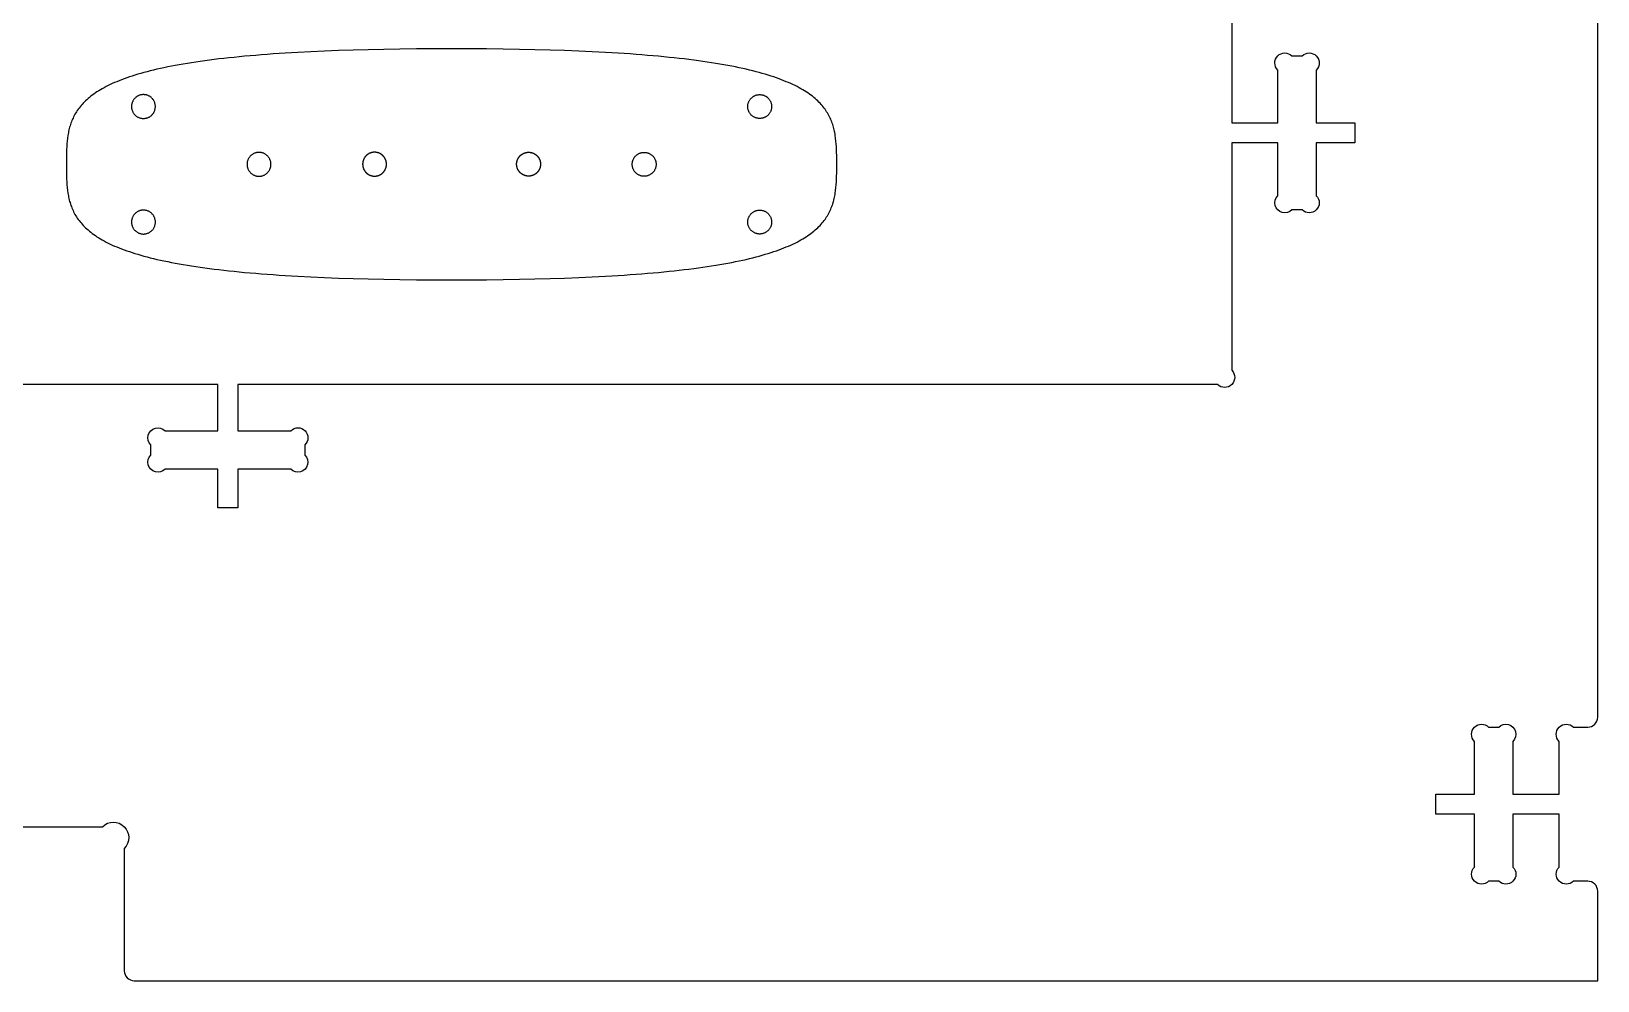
# Model space of a CAD drawing. Extents: x 1.2 to 94.8, y 1.3 to 46.7.
# Drawn here: x 74.45 to 94.78, y 1.32 to 13.65 of the extents above; entities that cross this region are included whole.
import ezdxf

# ---------------------------------------------------------------- set-up
doc = ezdxf.new("R2010")
doc.units = 0
doc.layers.add('THRUCUT_LARGE_PARTS', color=18, linetype='CONTINUOUS')
doc.layers.add('THRUCUT_SMALL_PARTS_WITH_S', color=30, linetype='CONTINUOUS')

msp = doc.modelspace()

# ---------------------------------------------------------------- linework, layer by layer
at = {"layer": 'THRUCUT_LARGE_PARTS'}
for points in [[(90.029, 22.863), (90.029, 12.457), (90.626, 12.457), (90.626, 13.143, -1), (90.809, 13.327), (90.942, 13.327, -1), (91.126, 13.143), (91.126, 12.457), (91.626, 12.457), (91.626, 12.197), (91.126, 12.197), (91.126, 11.511, -1), (90.942, 11.327), (90.809, 11.327, -1), (90.626, 11.511), (90.626, 12.197), (90.029, 12.197), (90.029, 9.244, -1), (89.845, 9.06), (77.128, 9.06), (77.128, 8.46), (77.815, 8.46, -1), (77.998, 8.276), (77.998, 8.144, -1), (77.815, 7.96), (77.128, 7.96), (77.128, 7.46), (76.868, 7.46), (76.868, 7.96), (76.182, 7.96, -1), (75.998, 8.144), (75.998, 8.276, -1), (76.182, 8.46), (76.868, 8.46), (76.869, 9.06), (73.399, 9.06, -1)], [(73.634, 3.318), (74.504, 3.318), (75.369, 3.318, -1), (75.652, 3.035), (75.652, 1.448, 0.41421), (75.782, 1.318), (94.779, 1.318), (94.779, 2.48, 0.414214), (94.649, 2.61), (94.463, 2.61, -1), (94.279, 2.794), (94.279, 3.48), (93.679, 3.48), (93.679, 2.794, -1), (93.495, 2.61), (93.363, 2.61, -1), (93.179, 2.794), (93.179, 3.48), (92.679, 3.48), (92.679, 3.74), (93.179, 3.74), (93.179, 4.426, -1), (93.363, 4.61), (93.495, 4.61, -1), (93.679, 4.426), (93.679, 3.74), (94.279, 3.74), (94.279, 4.426, -1), (94.463, 4.61), (94.649, 4.61, 0.414211), (94.779, 4.74), (94.779, 15.98, 0.414214)]]:
    msp.add_lwpolyline(points, format="xyb", dxfattribs=at)
at = {"layer": 'THRUCUT_SMALL_PARTS_WITH_S'}
for points in [[(79.901, 13.419), (79.67, 13.419), (79.447, 13.417), (79.23, 13.415), (79.021, 13.411), (78.818, 13.407), (78.623, 13.402), (78.433, 13.396), (78.251, 13.389), (78.075, 13.381), (77.905, 13.372), (77.822, 13.367), (77.741, 13.362), (77.661, 13.357), (77.583, 13.352), (77.506, 13.346), (77.431, 13.34), (77.358, 13.334), (77.285, 13.328), (77.215, 13.322), (77.145, 13.315), (77.077, 13.308), (77.011, 13.301), (76.945, 13.294), (76.881, 13.287), (76.819, 13.279), (76.758, 13.271), (76.698, 13.263), (76.639, 13.255), (76.582, 13.247), (76.526, 13.238), (76.471, 13.229), (76.418, 13.22), (76.365, 13.211), (76.314, 13.202), (76.264, 13.192), (76.216, 13.183), (76.168, 13.173), (76.122, 13.163), (76.077, 13.153), (76.033, 13.142), (75.99, 13.132), (75.948, 13.121), (75.907, 13.11), (75.867, 13.099), (75.829, 13.088), (75.791, 13.077), (75.755, 13.065), (75.719, 13.053), (75.684, 13.041), (75.651, 13.029), (75.618, 13.017), (75.587, 13.005), (75.556, 12.992), (75.526, 12.98), (75.497, 12.967), (75.469, 12.954), (75.442, 12.941), (75.416, 12.928), (75.391, 12.914), (75.366, 12.901), (75.343, 12.887), (75.32, 12.873), (75.298, 12.859), (75.277, 12.845), (75.256, 12.831), (75.236, 12.817), (75.217, 12.802), (75.199, 12.787), (75.182, 12.773), (75.165, 12.758), (75.149, 12.743), (75.133, 12.728), (75.118, 12.712), (75.104, 12.697), (75.091, 12.681), (75.078, 12.666), (75.065, 12.65), (75.054, 12.634), (75.043, 12.618), (75.032, 12.602), (75.022, 12.586), (75.012, 12.569), (75.003, 12.553), (74.995, 12.536), (74.987, 12.52), (74.979, 12.503), (74.972, 12.486), (74.966, 12.469), (74.959, 12.452), (74.953, 12.435), (74.948, 12.418), (74.943, 12.4), (74.938, 12.383), (74.934, 12.365), (74.93, 12.347), (74.927, 12.33), (74.923, 12.312), (74.92, 12.294), (74.915, 12.258), (74.911, 12.221), (74.908, 12.185), (74.905, 12.148), (74.904, 12.11), (74.902, 12.072), (74.902, 12.035), (74.901, 11.996), (74.901, 11.919), (74.901, 11.842), (74.902, 11.804), (74.902, 11.766), (74.904, 11.728), (74.905, 11.691), (74.908, 11.654), (74.911, 11.617), (74.915, 11.58), (74.92, 11.544), (74.923, 11.526), (74.927, 11.508), (74.93, 11.491), (74.934, 11.473), (74.938, 11.455), (74.943, 11.438), (74.948, 11.421), (74.953, 11.403), (74.959, 11.386), (74.966, 11.369), (74.972, 11.352), (74.979, 11.335), (74.987, 11.318), (74.995, 11.302), (75.003, 11.285), (75.012, 11.269), (75.022, 11.252), (75.032, 11.236), (75.043, 11.22), (75.054, 11.204), (75.065, 11.188), (75.078, 11.172), (75.091, 11.157), (75.104, 11.141), (75.118, 11.126), (75.133, 11.111), (75.149, 11.095), (75.165, 11.08), (75.182, 11.066), (75.199, 11.051), (75.217, 11.036), (75.236, 11.022), (75.256, 11.007), (75.277, 10.993), (75.298, 10.979), (75.32, 10.965), (75.343, 10.951), (75.366, 10.937), (75.391, 10.924), (75.416, 10.91), (75.442, 10.897), (75.469, 10.884), (75.497, 10.871), (75.526, 10.858), (75.556, 10.846), (75.587, 10.833), (75.618, 10.821), (75.651, 10.809), (75.684, 10.797), (75.719, 10.785), (75.755, 10.773), (75.791, 10.762), (75.829, 10.75), (75.867, 10.739), (75.907, 10.728), (75.948, 10.717), (75.99, 10.706), (76.033, 10.696), (76.077, 10.685), (76.122, 10.675), (76.168, 10.665), (76.216, 10.655), (76.264, 10.646), (76.314, 10.636), (76.365, 10.627), (76.418, 10.618), (76.471, 10.609), (76.526, 10.6), (76.582, 10.592), (76.639, 10.583), (76.698, 10.575), (76.758, 10.567), (76.819, 10.559), (76.881, 10.552), (76.945, 10.544), (77.011, 10.537), (77.077, 10.53), (77.145, 10.523), (77.215, 10.516), (77.285, 10.51), (77.358, 10.504), (77.431, 10.498), (77.506, 10.492), (77.583, 10.486), (77.661, 10.481), (77.741, 10.476), (77.822, 10.471), (77.905, 10.466), (78.075, 10.457), (78.251, 10.45), (78.433, 10.442), (78.623, 10.436), (78.818, 10.431), (79.021, 10.427), (79.23, 10.423), (79.447, 10.421), (79.67, 10.42), (79.901, 10.419), (80.132, 10.42), (80.355, 10.421), (80.572, 10.423), (80.781, 10.427), (80.984, 10.431), (81.18, 10.436), (81.369, 10.442), (81.552, 10.45), (81.728, 10.457), (81.898, 10.466), (81.98, 10.471), (82.062, 10.476), (82.141, 10.481), (82.219, 10.486), (82.296, 10.492), (82.371, 10.498), (82.445, 10.504), (82.517, 10.51), (82.588, 10.516), (82.657, 10.523), (82.725, 10.53), (82.792, 10.537), (82.857, 10.544), (82.921, 10.552), (82.983, 10.559), (83.045, 10.567), (83.105, 10.575), (83.163, 10.583), (83.22, 10.592), (83.276, 10.6), (83.331, 10.609), (83.385, 10.618), (83.437, 10.627), (83.488, 10.636), (83.538, 10.646), (83.587, 10.655), (83.634, 10.665), (83.68, 10.675), (83.726, 10.685), (83.77, 10.696), (83.813, 10.706), (83.855, 10.717), (83.895, 10.728), (83.935, 10.739), (83.974, 10.75), (84.011, 10.762), (84.048, 10.773), (84.083, 10.785), (84.118, 10.797), (84.152, 10.809), (84.184, 10.821), (84.216, 10.833), (84.246, 10.846), (84.276, 10.858), (84.305, 10.871), (84.333, 10.884), (84.36, 10.897), (84.386, 10.91), (84.412, 10.924), (84.436, 10.937), (84.46, 10.951), (84.482, 10.965), (84.504, 10.979), (84.526, 10.993), (84.546, 11.007), (84.566, 11.022), (84.585, 11.036), (84.603, 11.051), (84.621, 11.066), (84.637, 11.08), (84.654, 11.095), (84.669, 11.111), (84.684, 11.126), (84.698, 11.141), (84.712, 11.157), (84.725, 11.172), (84.737, 11.188), (84.749, 11.204), (84.76, 11.22), (84.77, 11.236), (84.78, 11.252), (84.79, 11.269), (84.799, 11.285), (84.807, 11.302), (84.815, 11.318), (84.823, 11.335), (84.83, 11.352), (84.837, 11.369), (84.843, 11.386), (84.849, 11.403), (84.854, 11.421), (84.859, 11.438), (84.864, 11.455), (84.868, 11.473), (84.872, 11.491), (84.876, 11.508), (84.879, 11.526), (84.882, 11.544), (84.887, 11.58), (84.891, 11.617), (84.895, 11.654), (84.897, 11.691), (84.899, 11.728), (84.9, 11.766), (84.901, 11.804), (84.901, 11.842), (84.901, 11.919), (84.901, 11.996), (84.901, 12.035), (84.9, 12.072), (84.899, 12.11), (84.897, 12.148), (84.895, 12.185), (84.891, 12.221), (84.887, 12.258), (84.882, 12.294), (84.879, 12.312), (84.876, 12.33), (84.872, 12.347), (84.868, 12.365), (84.864, 12.383), (84.859, 12.4), (84.854, 12.418), (84.849, 12.435), (84.843, 12.452), (84.837, 12.469), (84.83, 12.486), (84.823, 12.503), (84.815, 12.52), (84.807, 12.536), (84.799, 12.553), (84.79, 12.569), (84.78, 12.586), (84.77, 12.602), (84.76, 12.618), (84.749, 12.634), (84.737, 12.65), (84.725, 12.666), (84.712, 12.681), (84.698, 12.697), (84.684, 12.712), (84.669, 12.728), (84.654, 12.743), (84.637, 12.758), (84.621, 12.773), (84.603, 12.787), (84.585, 12.802), (84.566, 12.817), (84.546, 12.831), (84.526, 12.845), (84.504, 12.859), (84.482, 12.873), (84.46, 12.887), (84.436, 12.901), (84.412, 12.914), (84.386, 12.928), (84.36, 12.941), (84.333, 12.954), (84.305, 12.967), (84.276, 12.98), (84.246, 12.992), (84.216, 13.005), (84.184, 13.017), (84.152, 13.029), (84.118, 13.041), (84.083, 13.053), (84.048, 13.065), (84.011, 13.077), (83.974, 13.088), (83.935, 13.099), (83.895, 13.11), (83.855, 13.121), (83.813, 13.132), (83.77, 13.142), (83.726, 13.153), (83.68, 13.163), (83.634, 13.173), (83.587, 13.183), (83.538, 13.192), (83.488, 13.202), (83.437, 13.211), (83.385, 13.22), (83.331, 13.229), (83.276, 13.238), (83.22, 13.247), (83.163, 13.255), (83.105, 13.263), (83.045, 13.271), (82.983, 13.279), (82.921, 13.287), (82.857, 13.294), (82.792, 13.301), (82.725, 13.308), (82.657, 13.315), (82.588, 13.322), (82.517, 13.328), (82.445, 13.334), (82.371, 13.34), (82.296, 13.346), (82.219, 13.352), (82.141, 13.357), (82.062, 13.362), (81.98, 13.367), (81.898, 13.372), (81.728, 13.381), (81.552, 13.389), (81.369, 13.396), (81.18, 13.402), (80.984, 13.407), (80.781, 13.411), (80.572, 13.415), (80.355, 13.417), (80.132, 13.419)], [(75.901, 12.514), (75.909, 12.514), (75.917, 12.515), (75.925, 12.516), (75.932, 12.517), (75.94, 12.519), (75.947, 12.521), (75.955, 12.523), (75.962, 12.526), (75.968, 12.529), (75.975, 12.533), (75.982, 12.536), (75.988, 12.541), (75.994, 12.545), (76, 12.549), (76.005, 12.554), (76.011, 12.559), (76.016, 12.565), (76.021, 12.57), (76.025, 12.576), (76.03, 12.582), (76.034, 12.589), (76.038, 12.595), (76.041, 12.602), (76.044, 12.609), (76.047, 12.616), (76.049, 12.623), (76.051, 12.63), (76.053, 12.638), (76.054, 12.645), (76.055, 12.653), (76.056, 12.661), (76.056, 12.669), (76.056, 12.677), (76.055, 12.685), (76.054, 12.693), (76.053, 12.7), (76.051, 12.708), (76.049, 12.715), (76.047, 12.722), (76.044, 12.729), (76.041, 12.736), (76.038, 12.743), (76.034, 12.749), (76.03, 12.756), (76.025, 12.762), (76.021, 12.768), (76.016, 12.773), (76.011, 12.779), (76.005, 12.784), (76, 12.789), (75.994, 12.793), (75.988, 12.798), (75.982, 12.802), (75.975, 12.805), (75.968, 12.809), (75.962, 12.812), (75.955, 12.815), (75.947, 12.817), (75.94, 12.819), (75.932, 12.821), (75.925, 12.822), (75.917, 12.823), (75.909, 12.824), (75.901, 12.824), (75.893, 12.824), (75.885, 12.823), (75.878, 12.822), (75.87, 12.821), (75.862, 12.819), (75.855, 12.817), (75.848, 12.815), (75.841, 12.812), (75.834, 12.809), (75.827, 12.805), (75.821, 12.802), (75.815, 12.798), (75.808, 12.793), (75.803, 12.789), (75.797, 12.784), (75.792, 12.779), (75.786, 12.773), (75.782, 12.768), (75.777, 12.762), (75.773, 12.756), (75.769, 12.749), (75.765, 12.743), (75.762, 12.736), (75.758, 12.729), (75.756, 12.722), (75.753, 12.715), (75.751, 12.708), (75.749, 12.7), (75.748, 12.693), (75.747, 12.685), (75.746, 12.677), (75.746, 12.669), (75.746, 12.661), (75.747, 12.653), (75.748, 12.645), (75.749, 12.638), (75.751, 12.63), (75.753, 12.623), (75.756, 12.616), (75.758, 12.609), (75.762, 12.602), (75.765, 12.595), (75.769, 12.589), (75.773, 12.582), (75.777, 12.576), (75.782, 12.57), (75.786, 12.565), (75.792, 12.559), (75.797, 12.554), (75.803, 12.549), (75.808, 12.545), (75.815, 12.541), (75.821, 12.536), (75.827, 12.533), (75.834, 12.529), (75.841, 12.526), (75.848, 12.523), (75.855, 12.521), (75.862, 12.519), (75.87, 12.517), (75.878, 12.516), (75.885, 12.515), (75.893, 12.514)], [(83.901, 12.514), (83.893, 12.514), (83.885, 12.515), (83.877, 12.516), (83.87, 12.517), (83.862, 12.519), (83.855, 12.521), (83.848, 12.523), (83.841, 12.526), (83.834, 12.529), (83.827, 12.533), (83.821, 12.536), (83.814, 12.541), (83.808, 12.545), (83.802, 12.549), (83.797, 12.554), (83.791, 12.559), (83.786, 12.565), (83.781, 12.57), (83.777, 12.576), (83.772, 12.582), (83.768, 12.589), (83.765, 12.595), (83.761, 12.602), (83.758, 12.609), (83.755, 12.616), (83.753, 12.623), (83.751, 12.63), (83.749, 12.638), (83.748, 12.645), (83.747, 12.653), (83.746, 12.661), (83.746, 12.669), (83.746, 12.677), (83.747, 12.685), (83.748, 12.693), (83.749, 12.7), (83.751, 12.708), (83.753, 12.715), (83.755, 12.722), (83.758, 12.729), (83.761, 12.736), (83.765, 12.743), (83.768, 12.749), (83.772, 12.756), (83.777, 12.762), (83.781, 12.768), (83.786, 12.773), (83.791, 12.779), (83.797, 12.784), (83.802, 12.789), (83.808, 12.793), (83.814, 12.798), (83.821, 12.802), (83.827, 12.805), (83.834, 12.809), (83.841, 12.812), (83.848, 12.815), (83.855, 12.817), (83.862, 12.819), (83.87, 12.821), (83.877, 12.822), (83.885, 12.823), (83.893, 12.824), (83.901, 12.824), (83.909, 12.824), (83.917, 12.823), (83.925, 12.822), (83.932, 12.821), (83.94, 12.819), (83.947, 12.817), (83.954, 12.815), (83.961, 12.812), (83.968, 12.809), (83.975, 12.805), (83.981, 12.802), (83.988, 12.798), (83.994, 12.793), (84, 12.789), (84.005, 12.784), (84.011, 12.779), (84.016, 12.773), (84.021, 12.768), (84.025, 12.762), (84.03, 12.756), (84.034, 12.749), (84.037, 12.743), (84.041, 12.736), (84.044, 12.729), (84.047, 12.722), (84.049, 12.715), (84.051, 12.708), (84.053, 12.7), (84.054, 12.693), (84.055, 12.685), (84.056, 12.677), (84.056, 12.669), (84.056, 12.661), (84.055, 12.653), (84.054, 12.645), (84.053, 12.638), (84.051, 12.63), (84.049, 12.623), (84.047, 12.616), (84.044, 12.609), (84.041, 12.602), (84.037, 12.595), (84.034, 12.589), (84.03, 12.582), (84.025, 12.576), (84.021, 12.57), (84.016, 12.565), (84.011, 12.559), (84.005, 12.554), (84, 12.549), (83.994, 12.545), (83.988, 12.541), (83.981, 12.536), (83.975, 12.533), (83.968, 12.529), (83.961, 12.526), (83.954, 12.523), (83.947, 12.521), (83.94, 12.519), (83.932, 12.517), (83.925, 12.516), (83.917, 12.515), (83.909, 12.514)], [(77.401, 11.764), (77.409, 11.764), (77.417, 11.765), (77.425, 11.766), (77.433, 11.767), (77.44, 11.769), (77.447, 11.771), (77.455, 11.773), (77.462, 11.776), (77.468, 11.779), (77.475, 11.783), (77.482, 11.786), (77.488, 11.79), (77.494, 11.795), (77.5, 11.799), (77.505, 11.804), (77.511, 11.809), (77.516, 11.815), (77.521, 11.82), (77.525, 11.826), (77.53, 11.832), (77.534, 11.839), (77.538, 11.845), (77.541, 11.852), (77.544, 11.859), (77.547, 11.866), (77.549, 11.873), (77.551, 11.88), (77.553, 11.888), (77.554, 11.895), (77.555, 11.903), (77.556, 11.911), (77.556, 11.919), (77.556, 11.927), (77.555, 11.935), (77.554, 11.943), (77.553, 11.95), (77.551, 11.958), (77.549, 11.965), (77.547, 11.972), (77.544, 11.979), (77.541, 11.986), (77.538, 11.993), (77.534, 11.999), (77.53, 12.006), (77.525, 12.012), (77.521, 12.018), (77.516, 12.023), (77.511, 12.029), (77.505, 12.034), (77.5, 12.039), (77.494, 12.043), (77.488, 12.048), (77.482, 12.052), (77.475, 12.055), (77.468, 12.059), (77.462, 12.062), (77.455, 12.065), (77.447, 12.067), (77.44, 12.069), (77.433, 12.071), (77.425, 12.072), (77.417, 12.073), (77.409, 12.074), (77.401, 12.074), (77.393, 12.074), (77.385, 12.073), (77.378, 12.072), (77.37, 12.071), (77.363, 12.069), (77.355, 12.067), (77.348, 12.065), (77.341, 12.062), (77.334, 12.059), (77.327, 12.055), (77.321, 12.052), (77.315, 12.048), (77.309, 12.043), (77.303, 12.039), (77.297, 12.034), (77.292, 12.029), (77.287, 12.023), (77.282, 12.018), (77.277, 12.012), (77.273, 12.006), (77.269, 11.999), (77.265, 11.993), (77.262, 11.986), (77.258, 11.979), (77.256, 11.972), (77.253, 11.965), (77.251, 11.958), (77.249, 11.95), (77.248, 11.943), (77.247, 11.935), (77.246, 11.927), (77.246, 11.919), (77.246, 11.911), (77.247, 11.903), (77.248, 11.895), (77.249, 11.888), (77.251, 11.88), (77.253, 11.873), (77.256, 11.866), (77.258, 11.859), (77.262, 11.852), (77.265, 11.845), (77.269, 11.839), (77.273, 11.832), (77.277, 11.826), (77.282, 11.82), (77.287, 11.815), (77.292, 11.809), (77.297, 11.804), (77.303, 11.799), (77.309, 11.795), (77.315, 11.79), (77.321, 11.786), (77.327, 11.783), (77.334, 11.779), (77.341, 11.776), (77.348, 11.773), (77.355, 11.771), (77.363, 11.769), (77.37, 11.767), (77.378, 11.766), (77.385, 11.765), (77.393, 11.764)], [(79.056, 11.921), (79.056, 11.922), (79.056, 11.924), (79.056, 11.926), (79.056, 11.928), (79.056, 11.929), (79.056, 11.931), (79.056, 11.933), (79.056, 11.935), (79.055, 11.936), (79.055, 11.938), (79.055, 11.94), (79.055, 11.942), (79.055, 11.943), (79.054, 11.945), (79.054, 11.947), (79.054, 11.949), (79.053, 11.951), (79.053, 11.952), (79.053, 11.954), (79.052, 11.956), (79.052, 11.958), (79.051, 11.96), (79.051, 11.961), (79.05, 11.963), (79.05, 11.965), (79.049, 11.967), (79.049, 11.969), (79.048, 11.971), (79.047, 11.972), (79.047, 11.974), (79.046, 11.976), (79.045, 11.978), (79.045, 11.979), (79.044, 11.981), (79.043, 11.983), (79.042, 11.985), (79.042, 11.987), (79.041, 11.987), (79.041, 11.988), (79.04, 11.989), (79.04, 11.99), (79.039, 11.991), (79.039, 11.992), (79.038, 11.993), (79.038, 11.994), (79.038, 11.994), (79.037, 11.995), (79.037, 11.996), (79.036, 11.997), (79.036, 11.998), (79.035, 11.999), (79.035, 12), (79.034, 12), (79.034, 12.001), (79.033, 12.002), (79.033, 12.003), (79.032, 12.004), (79.032, 12.005), (79.031, 12.005), (79.03, 12.006), (79.03, 12.007), (79.029, 12.008), (79.029, 12.009), (79.028, 12.01), (79.028, 12.01), (79.027, 12.011), (79.026, 12.012), (79.026, 12.013), (79.025, 12.014), (79.025, 12.014), (79.024, 12.015), (79.023, 12.016), (79.023, 12.017), (79.022, 12.018), (79.022, 12.018), (79.021, 12.019), (79.02, 12.02), (79.02, 12.021), (79.019, 12.021), (79.018, 12.022), (79.018, 12.023), (79.017, 12.024), (79.016, 12.024), (79.016, 12.025), (79.015, 12.026), (79.014, 12.027), (79.014, 12.027), (79.013, 12.028), (79.012, 12.029), (79.012, 12.03), (79.011, 12.03), (79.01, 12.031), (79.009, 12.032), (79.009, 12.032), (79.008, 12.033), (79.007, 12.034), (79.007, 12.034), (79.006, 12.035), (79.005, 12.036), (79.004, 12.036), (79.004, 12.037), (79.003, 12.038), (79.002, 12.038), (79.001, 12.039), (79, 12.04), (79, 12.04), (78.999, 12.041), (78.998, 12.042), (78.997, 12.042), (78.997, 12.043), (78.996, 12.043), (78.995, 12.044), (78.994, 12.045), (78.993, 12.045), (78.993, 12.046), (78.992, 12.046), (78.991, 12.047), (78.99, 12.048), (78.989, 12.048), (78.989, 12.049), (78.988, 12.049), (78.987, 12.05), (78.986, 12.05), (78.985, 12.051), (78.984, 12.051), (78.984, 12.052), (78.983, 12.052), (78.982, 12.053), (78.981, 12.054), (78.98, 12.054), (78.979, 12.055), (78.978, 12.055), (78.978, 12.056), (78.977, 12.056), (78.976, 12.056), (78.975, 12.057), (78.974, 12.057), (78.973, 12.058), (78.972, 12.058), (78.972, 12.059), (78.971, 12.059), (78.97, 12.06), (78.969, 12.06), (78.968, 12.06), (78.967, 12.061), (78.965, 12.062), (78.964, 12.063), (78.962, 12.063), (78.96, 12.064), (78.958, 12.065), (78.957, 12.065), (78.955, 12.066), (78.953, 12.067), (78.951, 12.067), (78.949, 12.068), (78.948, 12.069), (78.946, 12.069), (78.944, 12.07), (78.942, 12.07), (78.94, 12.071), (78.938, 12.071), (78.937, 12.072), (78.935, 12.072), (78.933, 12.072), (78.931, 12.073), (78.929, 12.073), (78.928, 12.073), (78.926, 12.074), (78.924, 12.074), (78.922, 12.074), (78.92, 12.074), (78.919, 12.075), (78.917, 12.075), (78.915, 12.075), (78.913, 12.075), (78.912, 12.075), (78.91, 12.075), (78.908, 12.075), (78.906, 12.076), (78.905, 12.076), (78.903, 12.076), (78.901, 12.076), (78.9, 12.076), (78.898, 12.076), (78.896, 12.076), (78.894, 12.075), (78.893, 12.075), (78.891, 12.075), (78.889, 12.075), (78.887, 12.075), (78.886, 12.075), (78.884, 12.075), (78.882, 12.074), (78.88, 12.074), (78.878, 12.074), (78.877, 12.074), (78.875, 12.073), (78.873, 12.073), (78.871, 12.073), (78.869, 12.072), (78.868, 12.072), (78.866, 12.072), (78.864, 12.071), (78.862, 12.071), (78.86, 12.07), (78.859, 12.07), (78.857, 12.069), (78.855, 12.069), (78.853, 12.068), (78.851, 12.067), (78.85, 12.067), (78.848, 12.066), (78.846, 12.065), (78.844, 12.065), (78.842, 12.064), (78.841, 12.063), (78.839, 12.063), (78.837, 12.062), (78.835, 12.061), (78.834, 12.06), (78.834, 12.06), (78.833, 12.06), (78.832, 12.059), (78.831, 12.059), (78.83, 12.058), (78.829, 12.058), (78.828, 12.057), (78.827, 12.057), (78.827, 12.056), (78.826, 12.056), (78.825, 12.056), (78.824, 12.055), (78.823, 12.055), (78.822, 12.054), (78.821, 12.054), (78.821, 12.053), (78.82, 12.052), (78.819, 12.052), (78.818, 12.051), (78.817, 12.051), (78.816, 12.05), (78.816, 12.05), (78.815, 12.049), (78.814, 12.049), (78.813, 12.048), (78.812, 12.048), (78.812, 12.047), (78.811, 12.046), (78.81, 12.046), (78.809, 12.045), (78.808, 12.045), (78.807, 12.044), (78.807, 12.043), (78.806, 12.043), (78.805, 12.042), (78.804, 12.042), (78.804, 12.041), (78.803, 12.04), (78.802, 12.04), (78.801, 12.039), (78.8, 12.038), (78.8, 12.038), (78.799, 12.037), (78.798, 12.036), (78.797, 12.036), (78.797, 12.035), (78.796, 12.034), (78.795, 12.034), (78.795, 12.033), (78.794, 12.032), (78.793, 12.032), (78.792, 12.031), (78.792, 12.03), (78.791, 12.03), (78.79, 12.029), (78.79, 12.028), (78.789, 12.027), (78.788, 12.027), (78.787, 12.026), (78.787, 12.025), (78.786, 12.024), (78.785, 12.024), (78.785, 12.023), (78.784, 12.022), (78.783, 12.021), (78.783, 12.021), (78.782, 12.02), (78.782, 12.019), (78.781, 12.018), (78.78, 12.018), (78.78, 12.017), (78.779, 12.016), (78.778, 12.015), (78.778, 12.014), (78.777, 12.014), (78.777, 12.013), (78.776, 12.012), (78.775, 12.011), (78.775, 12.01), (78.774, 12.01), (78.774, 12.009), (78.773, 12.008), (78.773, 12.007), (78.772, 12.006), (78.772, 12.005), (78.771, 12.005), (78.77, 12.004), (78.77, 12.003), (78.769, 12.002), (78.769, 12.001), (78.768, 12), (78.768, 12), (78.767, 11.999), (78.767, 11.998), (78.766, 11.997), (78.766, 11.996), (78.765, 11.995), (78.765, 11.994), (78.764, 11.994), (78.764, 11.993), (78.764, 11.992), (78.763, 11.991), (78.763, 11.99), (78.762, 11.989), (78.762, 11.988), (78.761, 11.987), (78.761, 11.987), (78.76, 11.985), (78.759, 11.983), (78.759, 11.981), (78.758, 11.979), (78.757, 11.978), (78.756, 11.976), (78.756, 11.974), (78.755, 11.972), (78.754, 11.971), (78.754, 11.969), (78.753, 11.967), (78.753, 11.965), (78.752, 11.963), (78.752, 11.961), (78.751, 11.96), (78.751, 11.958), (78.75, 11.956), (78.75, 11.954), (78.75, 11.952), (78.749, 11.951), (78.749, 11.949), (78.749, 11.947), (78.748, 11.945), (78.748, 11.943), (78.748, 11.942), (78.747, 11.94), (78.747, 11.938), (78.747, 11.936), (78.747, 11.935), (78.747, 11.933), (78.747, 11.931), (78.746, 11.929), (78.746, 11.928), (78.746, 11.926), (78.746, 11.924), (78.746, 11.922), (78.746, 11.921), (78.746, 11.919), (78.746, 11.917), (78.746, 11.915), (78.746, 11.914), (78.746, 11.912), (78.747, 11.91), (78.747, 11.908), (78.747, 11.907), (78.747, 11.905), (78.747, 11.903), (78.747, 11.901), (78.748, 11.9), (78.748, 11.898), (78.748, 11.896), (78.749, 11.894), (78.749, 11.892), (78.749, 11.891), (78.75, 11.889), (78.75, 11.887), (78.75, 11.885), (78.751, 11.883), (78.751, 11.882), (78.752, 11.88), (78.752, 11.878), (78.753, 11.876), (78.753, 11.874), (78.754, 11.873), (78.754, 11.871), (78.755, 11.869), (78.756, 11.867), (78.756, 11.865), (78.757, 11.864), (78.758, 11.862), (78.759, 11.86), (78.759, 11.858), (78.76, 11.856), (78.761, 11.855), (78.761, 11.854), (78.762, 11.853), (78.762, 11.852), (78.763, 11.851), (78.763, 11.85), (78.764, 11.849), (78.764, 11.849), (78.764, 11.848), (78.765, 11.847), (78.765, 11.846), (78.766, 11.845), (78.766, 11.844), (78.767, 11.843), (78.767, 11.843), (78.768, 11.842), (78.768, 11.841), (78.769, 11.84), (78.769, 11.839), (78.77, 11.838), (78.77, 11.837), (78.771, 11.837), (78.772, 11.836), (78.772, 11.835), (78.773, 11.834), (78.773, 11.833), (78.774, 11.833), (78.774, 11.832), (78.775, 11.831), (78.775, 11.83), (78.776, 11.829), (78.777, 11.828), (78.777, 11.828), (78.778, 11.827), (78.778, 11.826), (78.779, 11.825), (78.78, 11.824), (78.78, 11.824), (78.781, 11.823), (78.782, 11.822), (78.782, 11.821), (78.783, 11.821), (78.783, 11.82), (78.784, 11.819), (78.785, 11.818), (78.785, 11.818), (78.786, 11.817), (78.787, 11.816), (78.787, 11.815), (78.788, 11.815), (78.789, 11.814), (78.79, 11.813), (78.79, 11.812), (78.791, 11.812), (78.792, 11.811), (78.792, 11.81), (78.793, 11.81), (78.794, 11.809), (78.795, 11.808), (78.795, 11.808), (78.796, 11.807), (78.797, 11.806), (78.797, 11.806), (78.798, 11.805), (78.799, 11.804), (78.8, 11.804), (78.8, 11.803), (78.801, 11.802), (78.802, 11.802), (78.803, 11.801), (78.804, 11.8), (78.804, 11.8), (78.805, 11.799), (78.806, 11.798), (78.807, 11.798), (78.807, 11.797), (78.808, 11.797), (78.809, 11.796), (78.81, 11.795), (78.811, 11.795), (78.812, 11.794), (78.812, 11.794), (78.813, 11.793), (78.814, 11.793), (78.815, 11.792), (78.816, 11.791), (78.816, 11.791), (78.817, 11.79), (78.818, 11.79), (78.819, 11.789), (78.82, 11.789), (78.821, 11.788), (78.821, 11.788), (78.822, 11.787), (78.823, 11.787), (78.824, 11.786), (78.825, 11.786), (78.826, 11.785), (78.827, 11.785), (78.827, 11.784), (78.828, 11.784), (78.829, 11.783), (78.83, 11.783), (78.831, 11.783), (78.832, 11.782), (78.833, 11.782), (78.834, 11.781), (78.834, 11.781), (78.835, 11.78), (78.837, 11.78), (78.839, 11.779), (78.841, 11.778), (78.842, 11.777), (78.844, 11.777), (78.846, 11.776), (78.848, 11.775), (78.85, 11.774), (78.851, 11.774), (78.853, 11.773), (78.855, 11.773), (78.857, 11.772), (78.859, 11.772), (78.86, 11.771), (78.862, 11.771), (78.864, 11.77), (78.866, 11.77), (78.868, 11.769), (78.869, 11.769), (78.871, 11.769), (78.873, 11.768), (78.875, 11.768), (78.877, 11.768), (78.878, 11.767), (78.88, 11.767), (78.882, 11.767), (78.884, 11.767), (78.886, 11.766), (78.887, 11.766), (78.889, 11.766), (78.891, 11.766), (78.893, 11.766), (78.894, 11.766), (78.896, 11.766), (78.898, 11.766), (78.9, 11.766), (78.901, 11.766), (78.903, 11.766), (78.905, 11.766), (78.906, 11.766), (78.908, 11.766), (78.91, 11.766), (78.912, 11.766), (78.913, 11.766), (78.915, 11.766), (78.917, 11.766), (78.919, 11.767), (78.92, 11.767), (78.922, 11.767), (78.924, 11.767), (78.926, 11.768), (78.928, 11.768), (78.929, 11.768), (78.931, 11.769), (78.933, 11.769), (78.935, 11.769), (78.937, 11.77), (78.938, 11.77), (78.94, 11.771), (78.942, 11.771), (78.944, 11.772), (78.946, 11.772), (78.948, 11.773), (78.949, 11.773), (78.951, 11.774), (78.953, 11.774), (78.955, 11.775), (78.957, 11.776), (78.958, 11.777), (78.96, 11.777), (78.962, 11.778), (78.964, 11.779), (78.965, 11.78), (78.967, 11.78), (78.968, 11.781), (78.969, 11.781), (78.97, 11.782), (78.971, 11.782), (78.972, 11.783), (78.972, 11.783), (78.973, 11.783), (78.974, 11.784), (78.975, 11.784), (78.976, 11.785), (78.977, 11.785), (78.978, 11.786), (78.978, 11.786), (78.979, 11.787), (78.98, 11.787), (78.981, 11.788), (78.982, 11.788), (78.983, 11.789), (78.984, 11.789), (78.984, 11.79), (78.985, 11.79), (78.986, 11.791), (78.987, 11.791), (78.988, 11.792), (78.989, 11.793), (78.989, 11.793), (78.99, 11.794), (78.991, 11.794), (78.992, 11.795), (78.993, 11.795), (78.993, 11.796), (78.994, 11.797), (78.995, 11.797), (78.996, 11.798), (78.997, 11.798), (78.997, 11.799), (78.998, 11.8), (78.999, 11.8), (79, 11.801), (79, 11.802), (79.001, 11.802), (79.002, 11.803), (79.003, 11.804), (79.004, 11.804), (79.004, 11.805), (79.005, 11.806), (79.006, 11.806), (79.007, 11.807), (79.007, 11.808), (79.008, 11.808), (79.009, 11.809), (79.009, 11.81), (79.01, 11.81), (79.011, 11.811), (79.012, 11.812), (79.012, 11.812), (79.013, 11.813), (79.014, 11.814), (79.014, 11.815), (79.015, 11.815), (79.016, 11.816), (79.016, 11.817), (79.017, 11.818), (79.018, 11.818), (79.018, 11.819), (79.019, 11.82), (79.02, 11.821), (79.02, 11.821), (79.021, 11.822), (79.022, 11.823), (79.022, 11.824), (79.023, 11.824), (79.023, 11.825), (79.024, 11.826), (79.025, 11.827), (79.025, 11.828), (79.026, 11.828), (79.026, 11.829), (79.027, 11.83), (79.028, 11.831), (79.028, 11.832), (79.029, 11.833), (79.029, 11.833), (79.03, 11.834), (79.03, 11.835), (79.031, 11.836), (79.032, 11.837), (79.032, 11.837), (79.033, 11.838), (79.033, 11.839), (79.034, 11.84), (79.034, 11.841), (79.035, 11.842), (79.035, 11.843), (79.036, 11.843), (79.036, 11.844), (79.037, 11.845), (79.037, 11.846), (79.038, 11.847), (79.038, 11.848), (79.038, 11.849), (79.039, 11.849), (79.039, 11.85), (79.04, 11.851), (79.04, 11.852), (79.041, 11.853), (79.041, 11.854), (79.042, 11.855), (79.042, 11.856), (79.043, 11.858), (79.044, 11.86), (79.045, 11.862), (79.045, 11.864), (79.046, 11.865), (79.047, 11.867), (79.047, 11.869), (79.048, 11.871), (79.049, 11.873), (79.049, 11.874), (79.05, 11.876), (79.05, 11.878), (79.051, 11.88), (79.051, 11.882), (79.052, 11.883), (79.052, 11.885), (79.053, 11.887), (79.053, 11.889), (79.053, 11.891), (79.054, 11.892), (79.054, 11.894), (79.054, 11.896), (79.055, 11.898), (79.055, 11.9), (79.055, 11.901), (79.055, 11.903), (79.055, 11.905), (79.056, 11.907), (79.056, 11.908), (79.056, 11.91), (79.056, 11.912), (79.056, 11.914), (79.056, 11.915), (79.056, 11.917), (79.056, 11.919)], [(80.746, 11.921), (80.746, 11.922), (80.746, 11.924), (80.746, 11.926), (80.746, 11.928), (80.746, 11.929), (80.746, 11.931), (80.746, 11.933), (80.747, 11.935), (80.747, 11.936), (80.747, 11.938), (80.747, 11.94), (80.747, 11.942), (80.748, 11.943), (80.748, 11.945), (80.748, 11.947), (80.749, 11.949), (80.749, 11.951), (80.749, 11.952), (80.75, 11.954), (80.75, 11.956), (80.751, 11.958), (80.751, 11.96), (80.751, 11.961), (80.752, 11.963), (80.753, 11.965), (80.753, 11.967), (80.754, 11.969), (80.754, 11.971), (80.755, 11.972), (80.756, 11.974), (80.756, 11.976), (80.757, 11.978), (80.758, 11.979), (80.758, 11.981), (80.759, 11.983), (80.76, 11.985), (80.761, 11.987), (80.761, 11.987), (80.762, 11.988), (80.762, 11.989), (80.762, 11.99), (80.763, 11.991), (80.763, 11.992), (80.764, 11.993), (80.764, 11.994), (80.765, 11.994), (80.765, 11.995), (80.766, 11.996), (80.766, 11.997), (80.767, 11.998), (80.767, 11.999), (80.768, 12), (80.768, 12), (80.769, 12.001), (80.769, 12.002), (80.77, 12.003), (80.77, 12.004), (80.771, 12.005), (80.771, 12.005), (80.772, 12.006), (80.772, 12.007), (80.773, 12.008), (80.773, 12.009), (80.774, 12.01), (80.775, 12.01), (80.775, 12.011), (80.776, 12.012), (80.776, 12.013), (80.777, 12.014), (80.778, 12.014), (80.778, 12.015), (80.779, 12.016), (80.779, 12.017), (80.78, 12.018), (80.781, 12.018), (80.781, 12.019), (80.782, 12.02), (80.783, 12.021), (80.783, 12.021), (80.784, 12.022), (80.785, 12.023), (80.785, 12.024), (80.786, 12.024), (80.787, 12.025), (80.787, 12.026), (80.788, 12.027), (80.789, 12.027), (80.789, 12.028), (80.79, 12.029), (80.791, 12.03), (80.791, 12.03), (80.792, 12.031), (80.793, 12.032), (80.794, 12.032), (80.794, 12.033), (80.795, 12.034), (80.796, 12.034), (80.796, 12.035), (80.797, 12.036), (80.798, 12.036), (80.799, 12.037), (80.799, 12.038), (80.8, 12.038), (80.801, 12.039), (80.802, 12.04), (80.803, 12.04), (80.803, 12.041), (80.804, 12.042), (80.805, 12.042), (80.806, 12.043), (80.806, 12.043), (80.807, 12.044), (80.808, 12.045), (80.809, 12.045), (80.81, 12.046), (80.81, 12.046), (80.811, 12.047), (80.812, 12.048), (80.813, 12.048), (80.814, 12.049), (80.815, 12.049), (80.815, 12.05), (80.816, 12.05), (80.817, 12.051), (80.818, 12.051), (80.819, 12.052), (80.82, 12.052), (80.82, 12.053), (80.821, 12.054), (80.822, 12.054), (80.823, 12.055), (80.824, 12.055), (80.825, 12.056), (80.825, 12.056), (80.826, 12.056), (80.827, 12.057), (80.828, 12.057), (80.829, 12.058), (80.83, 12.058), (80.831, 12.059), (80.832, 12.059), (80.832, 12.06), (80.833, 12.06), (80.834, 12.06), (80.835, 12.061), (80.837, 12.062), (80.839, 12.063), (80.84, 12.063), (80.842, 12.064), (80.844, 12.065), (80.846, 12.065), (80.848, 12.066), (80.849, 12.067), (80.851, 12.067), (80.853, 12.068), (80.855, 12.069), (80.857, 12.069), (80.858, 12.07), (80.86, 12.07), (80.862, 12.071), (80.864, 12.071), (80.866, 12.072), (80.867, 12.072), (80.869, 12.072), (80.871, 12.073), (80.873, 12.073), (80.875, 12.073), (80.876, 12.074), (80.878, 12.074), (80.88, 12.074), (80.882, 12.074), (80.884, 12.075), (80.885, 12.075), (80.887, 12.075), (80.889, 12.075), (80.891, 12.075), (80.892, 12.075), (80.894, 12.075), (80.896, 12.076), (80.898, 12.076), (80.899, 12.076), (80.901, 12.076), (80.903, 12.076), (80.904, 12.076), (80.906, 12.076), (80.908, 12.075), (80.91, 12.075), (80.911, 12.075), (80.913, 12.075), (80.915, 12.075), (80.917, 12.075), (80.918, 12.075), (80.92, 12.074), (80.922, 12.074), (80.924, 12.074), (80.926, 12.074), (80.927, 12.073), (80.929, 12.073), (80.931, 12.073), (80.933, 12.072), (80.935, 12.072), (80.936, 12.072), (80.938, 12.071), (80.94, 12.071), (80.942, 12.07), (80.944, 12.07), (80.945, 12.069), (80.947, 12.069), (80.949, 12.068), (80.951, 12.067), (80.953, 12.067), (80.954, 12.066), (80.956, 12.065), (80.958, 12.065), (80.96, 12.064), (80.962, 12.063), (80.963, 12.063), (80.965, 12.062), (80.967, 12.061), (80.968, 12.06), (80.969, 12.06), (80.97, 12.06), (80.97, 12.059), (80.971, 12.059), (80.972, 12.058), (80.973, 12.058), (80.974, 12.057), (80.975, 12.057), (80.976, 12.056), (80.977, 12.056), (80.977, 12.056), (80.978, 12.055), (80.979, 12.055), (80.98, 12.054), (80.981, 12.054), (80.982, 12.053), (80.982, 12.052), (80.983, 12.052), (80.984, 12.051), (80.985, 12.051), (80.986, 12.05), (80.987, 12.05), (80.987, 12.049), (80.988, 12.049), (80.989, 12.048), (80.99, 12.048), (80.991, 12.047), (80.992, 12.046), (80.992, 12.046), (80.993, 12.045), (80.994, 12.045), (80.995, 12.044), (80.996, 12.043), (80.996, 12.043), (80.997, 12.042), (80.998, 12.042), (80.999, 12.041), (80.999, 12.04), (81, 12.04), (81.001, 12.039), (81.002, 12.038), (81.003, 12.038), (81.003, 12.037), (81.004, 12.036), (81.005, 12.036), (81.006, 12.035), (81.006, 12.034), (81.007, 12.034), (81.008, 12.033), (81.008, 12.032), (81.009, 12.032), (81.01, 12.031), (81.011, 12.03), (81.011, 12.03), (81.012, 12.029), (81.013, 12.028), (81.013, 12.027), (81.014, 12.027), (81.015, 12.026), (81.015, 12.025), (81.016, 12.024), (81.017, 12.024), (81.017, 12.023), (81.018, 12.022), (81.019, 12.021), (81.019, 12.021), (81.02, 12.02), (81.021, 12.019), (81.021, 12.018), (81.022, 12.018), (81.023, 12.017), (81.023, 12.016), (81.024, 12.015), (81.024, 12.014), (81.025, 12.014), (81.026, 12.013), (81.026, 12.012), (81.027, 12.011), (81.027, 12.01), (81.028, 12.01), (81.029, 12.009), (81.029, 12.008), (81.03, 12.007), (81.03, 12.006), (81.031, 12.005), (81.031, 12.005), (81.032, 12.004), (81.032, 12.003), (81.033, 12.002), (81.033, 12.001), (81.034, 12), (81.034, 12), (81.035, 11.999), (81.035, 11.998), (81.036, 11.997), (81.036, 11.996), (81.037, 11.995), (81.037, 11.994), (81.038, 11.994), (81.038, 11.993), (81.039, 11.992), (81.039, 11.991), (81.04, 11.99), (81.04, 11.989), (81.04, 11.988), (81.041, 11.987), (81.041, 11.987), (81.042, 11.985), (81.043, 11.983), (81.044, 11.981), (81.044, 11.979), (81.045, 11.978), (81.046, 11.976), (81.046, 11.974), (81.047, 11.972), (81.048, 11.971), (81.048, 11.969), (81.049, 11.967), (81.049, 11.965), (81.05, 11.963), (81.051, 11.961), (81.051, 11.96), (81.051, 11.958), (81.052, 11.956), (81.052, 11.954), (81.053, 11.952), (81.053, 11.951), (81.053, 11.949), (81.054, 11.947), (81.054, 11.945), (81.054, 11.943), (81.055, 11.942), (81.055, 11.94), (81.055, 11.938), (81.055, 11.936), (81.055, 11.935), (81.056, 11.933), (81.056, 11.931), (81.056, 11.929), (81.056, 11.928), (81.056, 11.926), (81.056, 11.924), (81.056, 11.922), (81.056, 11.921), (81.056, 11.919), (81.056, 11.917), (81.056, 11.915), (81.056, 11.914), (81.056, 11.912), (81.056, 11.91), (81.056, 11.908), (81.055, 11.907), (81.055, 11.905), (81.055, 11.903), (81.055, 11.901), (81.055, 11.9), (81.054, 11.898), (81.054, 11.896), (81.054, 11.894), (81.053, 11.892), (81.053, 11.891), (81.053, 11.889), (81.052, 11.887), (81.052, 11.885), (81.051, 11.883), (81.051, 11.882), (81.051, 11.88), (81.05, 11.878), (81.049, 11.876), (81.049, 11.874), (81.048, 11.873), (81.048, 11.871), (81.047, 11.869), (81.046, 11.867), (81.046, 11.865), (81.045, 11.864), (81.044, 11.862), (81.044, 11.86), (81.043, 11.858), (81.042, 11.856), (81.041, 11.855), (81.041, 11.854), (81.04, 11.853), (81.04, 11.852), (81.04, 11.851), (81.039, 11.85), (81.039, 11.849), (81.038, 11.849), (81.038, 11.848), (81.037, 11.847), (81.037, 11.846), (81.036, 11.845), (81.036, 11.844), (81.035, 11.843), (81.035, 11.843), (81.034, 11.842), (81.034, 11.841), (81.033, 11.84), (81.033, 11.839), (81.032, 11.838), (81.032, 11.837), (81.031, 11.837), (81.031, 11.836), (81.03, 11.835), (81.03, 11.834), (81.029, 11.833), (81.029, 11.833), (81.028, 11.832), (81.027, 11.831), (81.027, 11.83), (81.026, 11.829), (81.026, 11.828), (81.025, 11.828), (81.024, 11.827), (81.024, 11.826), (81.023, 11.825), (81.023, 11.824), (81.022, 11.824), (81.021, 11.823), (81.021, 11.822), (81.02, 11.821), (81.019, 11.821), (81.019, 11.82), (81.018, 11.819), (81.017, 11.818), (81.017, 11.818), (81.016, 11.817), (81.015, 11.816), (81.015, 11.815), (81.014, 11.815), (81.013, 11.814), (81.013, 11.813), (81.012, 11.812), (81.011, 11.812), (81.011, 11.811), (81.01, 11.81), (81.009, 11.81), (81.008, 11.809), (81.008, 11.808), (81.007, 11.808), (81.006, 11.807), (81.006, 11.806), (81.005, 11.806), (81.004, 11.805), (81.003, 11.804), (81.003, 11.804), (81.002, 11.803), (81.001, 11.802), (81, 11.802), (80.999, 11.801), (80.999, 11.8), (80.998, 11.8), (80.997, 11.799), (80.996, 11.798), (80.996, 11.798), (80.995, 11.797), (80.994, 11.797), (80.993, 11.796), (80.992, 11.795), (80.992, 11.795), (80.991, 11.794), (80.99, 11.794), (80.989, 11.793), (80.988, 11.793), (80.987, 11.792), (80.987, 11.791), (80.986, 11.791), (80.985, 11.79), (80.984, 11.79), (80.983, 11.789), (80.982, 11.789), (80.982, 11.788), (80.981, 11.788), (80.98, 11.787), (80.979, 11.787), (80.978, 11.786), (80.977, 11.786), (80.977, 11.785), (80.976, 11.785), (80.975, 11.784), (80.974, 11.784), (80.973, 11.783), (80.972, 11.783), (80.971, 11.783), (80.97, 11.782), (80.97, 11.782), (80.969, 11.781), (80.968, 11.781), (80.967, 11.78), (80.965, 11.78), (80.963, 11.779), (80.962, 11.778), (80.96, 11.777), (80.958, 11.777), (80.956, 11.776), (80.954, 11.775), (80.953, 11.774), (80.951, 11.774), (80.949, 11.773), (80.947, 11.773), (80.945, 11.772), (80.944, 11.772), (80.942, 11.771), (80.94, 11.771), (80.938, 11.77), (80.936, 11.77), (80.935, 11.769), (80.933, 11.769), (80.931, 11.769), (80.929, 11.768), (80.927, 11.768), (80.926, 11.768), (80.924, 11.767), (80.922, 11.767), (80.92, 11.767), (80.918, 11.767), (80.917, 11.766), (80.915, 11.766), (80.913, 11.766), (80.911, 11.766), (80.91, 11.766), (80.908, 11.766), (80.906, 11.766), (80.904, 11.766), (80.903, 11.766), (80.901, 11.766), (80.899, 11.766), (80.898, 11.766), (80.896, 11.766), (80.894, 11.766), (80.892, 11.766), (80.891, 11.766), (80.889, 11.766), (80.887, 11.766), (80.885, 11.766), (80.884, 11.767), (80.882, 11.767), (80.88, 11.767), (80.878, 11.767), (80.876, 11.768), (80.875, 11.768), (80.873, 11.768), (80.871, 11.769), (80.869, 11.769), (80.867, 11.769), (80.866, 11.77), (80.864, 11.77), (80.862, 11.771), (80.86, 11.771), (80.858, 11.772), (80.857, 11.772), (80.855, 11.773), (80.853, 11.773), (80.851, 11.774), (80.849, 11.774), (80.848, 11.775), (80.846, 11.776), (80.844, 11.777), (80.842, 11.777), (80.84, 11.778), (80.839, 11.779), (80.837, 11.78), (80.835, 11.78), (80.834, 11.781), (80.833, 11.781), (80.832, 11.782), (80.832, 11.782), (80.831, 11.783), (80.83, 11.783), (80.829, 11.783), (80.828, 11.784), (80.827, 11.784), (80.826, 11.785), (80.825, 11.785), (80.825, 11.786), (80.824, 11.786), (80.823, 11.787), (80.822, 11.787), (80.821, 11.788), (80.82, 11.788), (80.82, 11.789), (80.819, 11.789), (80.818, 11.79), (80.817, 11.79), (80.816, 11.791), (80.815, 11.791), (80.815, 11.792), (80.814, 11.793), (80.813, 11.793), (80.812, 11.794), (80.811, 11.794), (80.81, 11.795), (80.81, 11.795), (80.809, 11.796), (80.808, 11.797), (80.807, 11.797), (80.806, 11.798), (80.806, 11.798), (80.805, 11.799), (80.804, 11.8), (80.803, 11.8), (80.803, 11.801), (80.802, 11.802), (80.801, 11.802), (80.8, 11.803), (80.799, 11.804), (80.799, 11.804), (80.798, 11.805), (80.797, 11.806), (80.796, 11.806), (80.796, 11.807), (80.795, 11.808), (80.794, 11.808), (80.794, 11.809), (80.793, 11.81), (80.792, 11.81), (80.791, 11.811), (80.791, 11.812), (80.79, 11.812), (80.789, 11.813), (80.789, 11.814), (80.788, 11.815), (80.787, 11.815), (80.787, 11.816), (80.786, 11.817), (80.785, 11.818), (80.785, 11.818), (80.784, 11.819), (80.783, 11.82), (80.783, 11.821), (80.782, 11.821), (80.781, 11.822), (80.781, 11.823), (80.78, 11.824), (80.779, 11.824), (80.779, 11.825), (80.778, 11.826), (80.778, 11.827), (80.777, 11.828), (80.776, 11.828), (80.776, 11.829), (80.775, 11.83), (80.775, 11.831), (80.774, 11.832), (80.773, 11.833), (80.773, 11.833), (80.772, 11.834), (80.772, 11.835), (80.771, 11.836), (80.771, 11.837), (80.77, 11.837), (80.77, 11.838), (80.769, 11.839), (80.769, 11.84), (80.768, 11.841), (80.768, 11.842), (80.767, 11.843), (80.767, 11.843), (80.766, 11.844), (80.766, 11.845), (80.765, 11.846), (80.765, 11.847), (80.764, 11.848), (80.764, 11.849), (80.763, 11.849), (80.763, 11.85), (80.762, 11.851), (80.762, 11.852), (80.762, 11.853), (80.761, 11.854), (80.761, 11.855), (80.76, 11.856), (80.759, 11.858), (80.758, 11.86), (80.758, 11.862), (80.757, 11.864), (80.756, 11.865), (80.756, 11.867), (80.755, 11.869), (80.754, 11.871), (80.754, 11.873), (80.753, 11.874), (80.753, 11.876), (80.752, 11.878), (80.751, 11.88), (80.751, 11.882), (80.751, 11.883), (80.75, 11.885), (80.75, 11.887), (80.749, 11.889), (80.749, 11.891), (80.749, 11.892), (80.748, 11.894), (80.748, 11.896), (80.748, 11.898), (80.747, 11.9), (80.747, 11.901), (80.747, 11.903), (80.747, 11.905), (80.747, 11.907), (80.746, 11.908), (80.746, 11.91), (80.746, 11.912), (80.746, 11.914), (80.746, 11.915), (80.746, 11.917), (80.746, 11.919)], [(82.401, 11.764), (82.393, 11.764), (82.385, 11.765), (82.377, 11.766), (82.37, 11.767), (82.362, 11.769), (82.355, 11.771), (82.348, 11.773), (82.341, 11.776), (82.334, 11.779), (82.327, 11.783), (82.321, 11.786), (82.314, 11.79), (82.308, 11.795), (82.302, 11.799), (82.297, 11.804), (82.291, 11.809), (82.286, 11.815), (82.281, 11.82), (82.277, 11.826), (82.272, 11.832), (82.268, 11.839), (82.265, 11.845), (82.261, 11.852), (82.258, 11.859), (82.255, 11.866), (82.253, 11.873), (82.251, 11.88), (82.249, 11.888), (82.248, 11.895), (82.247, 11.903), (82.246, 11.911), (82.246, 11.919), (82.246, 11.927), (82.247, 11.935), (82.248, 11.943), (82.249, 11.95), (82.251, 11.958), (82.253, 11.965), (82.255, 11.972), (82.258, 11.979), (82.261, 11.986), (82.265, 11.993), (82.268, 11.999), (82.272, 12.006), (82.277, 12.012), (82.281, 12.018), (82.286, 12.023), (82.291, 12.029), (82.297, 12.034), (82.302, 12.039), (82.308, 12.043), (82.314, 12.048), (82.321, 12.052), (82.327, 12.055), (82.334, 12.059), (82.341, 12.062), (82.348, 12.065), (82.355, 12.067), (82.362, 12.069), (82.37, 12.071), (82.377, 12.072), (82.385, 12.073), (82.393, 12.074), (82.401, 12.074), (82.409, 12.074), (82.417, 12.073), (82.425, 12.072), (82.432, 12.071), (82.44, 12.069), (82.447, 12.067), (82.454, 12.065), (82.461, 12.062), (82.468, 12.059), (82.475, 12.055), (82.481, 12.052), (82.488, 12.048), (82.494, 12.043), (82.5, 12.039), (82.505, 12.034), (82.511, 12.029), (82.516, 12.023), (82.521, 12.018), (82.525, 12.012), (82.53, 12.006), (82.534, 11.999), (82.537, 11.993), (82.541, 11.986), (82.544, 11.979), (82.547, 11.972), (82.549, 11.965), (82.551, 11.958), (82.553, 11.95), (82.554, 11.943), (82.555, 11.935), (82.556, 11.927), (82.556, 11.919), (82.556, 11.911), (82.555, 11.903), (82.554, 11.895), (82.553, 11.888), (82.551, 11.88), (82.549, 11.873), (82.547, 11.866), (82.544, 11.859), (82.541, 11.852), (82.537, 11.845), (82.534, 11.839), (82.53, 11.832), (82.525, 11.826), (82.521, 11.82), (82.516, 11.815), (82.511, 11.809), (82.505, 11.804), (82.5, 11.799), (82.494, 11.795), (82.488, 11.79), (82.481, 11.786), (82.475, 11.783), (82.468, 11.779), (82.461, 11.776), (82.454, 11.773), (82.447, 11.771), (82.44, 11.769), (82.432, 11.767), (82.425, 11.766), (82.417, 11.765), (82.409, 11.764)], [(75.901, 11.014), (75.909, 11.014), (75.917, 11.015), (75.925, 11.016), (75.933, 11.017), (75.94, 11.019), (75.947, 11.021), (75.955, 11.023), (75.962, 11.026), (75.969, 11.029), (75.975, 11.033), (75.982, 11.036), (75.988, 11.041), (75.994, 11.045), (76, 11.049), (76.006, 11.054), (76.011, 11.059), (76.016, 11.065), (76.021, 11.07), (76.026, 11.076), (76.03, 11.082), (76.034, 11.089), (76.038, 11.095), (76.041, 11.102), (76.044, 11.109), (76.047, 11.116), (76.049, 11.123), (76.051, 11.13), (76.053, 11.138), (76.055, 11.145), (76.056, 11.153), (76.056, 11.161), (76.056, 11.169), (76.056, 11.177), (76.056, 11.185), (76.055, 11.193), (76.053, 11.2), (76.051, 11.208), (76.049, 11.215), (76.047, 11.222), (76.044, 11.229), (76.041, 11.236), (76.038, 11.243), (76.034, 11.249), (76.03, 11.256), (76.026, 11.262), (76.021, 11.268), (76.016, 11.273), (76.011, 11.279), (76.006, 11.284), (76, 11.289), (75.994, 11.293), (75.988, 11.298), (75.982, 11.302), (75.975, 11.305), (75.969, 11.309), (75.962, 11.312), (75.955, 11.315), (75.947, 11.317), (75.94, 11.319), (75.933, 11.321), (75.925, 11.322), (75.917, 11.323), (75.909, 11.324), (75.901, 11.324), (75.893, 11.324), (75.885, 11.323), (75.878, 11.322), (75.87, 11.321), (75.863, 11.319), (75.855, 11.317), (75.848, 11.315), (75.841, 11.312), (75.834, 11.309), (75.827, 11.305), (75.821, 11.302), (75.815, 11.298), (75.809, 11.293), (75.803, 11.289), (75.797, 11.284), (75.792, 11.279), (75.787, 11.273), (75.782, 11.268), (75.777, 11.262), (75.773, 11.256), (75.769, 11.249), (75.765, 11.243), (75.762, 11.236), (75.759, 11.229), (75.756, 11.222), (75.753, 11.215), (75.751, 11.208), (75.749, 11.2), (75.748, 11.193), (75.747, 11.185), (75.747, 11.177), (75.746, 11.169), (75.747, 11.161), (75.747, 11.153), (75.748, 11.145), (75.749, 11.138), (75.751, 11.13), (75.753, 11.123), (75.756, 11.116), (75.759, 11.109), (75.762, 11.102), (75.765, 11.095), (75.769, 11.089), (75.773, 11.082), (75.777, 11.076), (75.782, 11.07), (75.787, 11.065), (75.792, 11.059), (75.797, 11.054), (75.803, 11.049), (75.809, 11.045), (75.815, 11.041), (75.821, 11.036), (75.827, 11.033), (75.834, 11.029), (75.841, 11.026), (75.848, 11.023), (75.855, 11.021), (75.863, 11.019), (75.87, 11.017), (75.878, 11.016), (75.885, 11.015), (75.893, 11.014)], [(83.901, 11.014), (83.893, 11.014), (83.885, 11.015), (83.877, 11.016), (83.87, 11.017), (83.862, 11.019), (83.855, 11.021), (83.848, 11.023), (83.841, 11.026), (83.834, 11.029), (83.827, 11.033), (83.821, 11.036), (83.814, 11.041), (83.808, 11.045), (83.802, 11.049), (83.797, 11.054), (83.791, 11.059), (83.786, 11.065), (83.781, 11.07), (83.777, 11.076), (83.772, 11.082), (83.768, 11.089), (83.765, 11.095), (83.761, 11.102), (83.758, 11.109), (83.755, 11.116), (83.753, 11.123), (83.751, 11.13), (83.749, 11.138), (83.748, 11.145), (83.747, 11.153), (83.746, 11.161), (83.746, 11.169), (83.746, 11.177), (83.747, 11.185), (83.748, 11.193), (83.749, 11.2), (83.751, 11.208), (83.753, 11.215), (83.755, 11.222), (83.758, 11.229), (83.761, 11.236), (83.765, 11.243), (83.768, 11.249), (83.772, 11.256), (83.777, 11.262), (83.781, 11.268), (83.786, 11.273), (83.791, 11.279), (83.797, 11.284), (83.802, 11.289), (83.808, 11.293), (83.814, 11.298), (83.821, 11.302), (83.827, 11.305), (83.834, 11.309), (83.841, 11.312), (83.848, 11.315), (83.855, 11.317), (83.862, 11.319), (83.87, 11.321), (83.877, 11.322), (83.885, 11.323), (83.893, 11.324), (83.901, 11.324), (83.909, 11.324), (83.917, 11.323), (83.925, 11.322), (83.932, 11.321), (83.94, 11.319), (83.947, 11.317), (83.954, 11.315), (83.961, 11.312), (83.968, 11.309), (83.975, 11.305), (83.981, 11.302), (83.988, 11.298), (83.994, 11.293), (84, 11.289), (84.005, 11.284), (84.011, 11.279), (84.016, 11.273), (84.021, 11.268), (84.025, 11.262), (84.029, 11.256), (84.033, 11.249), (84.037, 11.243), (84.041, 11.236), (84.044, 11.229), (84.047, 11.222), (84.049, 11.215), (84.051, 11.208), (84.053, 11.2), (84.054, 11.193), (84.055, 11.185), (84.056, 11.177), (84.056, 11.169), (84.056, 11.161), (84.055, 11.153), (84.054, 11.145), (84.053, 11.138), (84.051, 11.13), (84.049, 11.123), (84.047, 11.116), (84.044, 11.109), (84.041, 11.102), (84.037, 11.095), (84.033, 11.089), (84.029, 11.082), (84.025, 11.076), (84.021, 11.07), (84.016, 11.065), (84.011, 11.059), (84.005, 11.054), (84, 11.049), (83.994, 11.045), (83.988, 11.041), (83.981, 11.036), (83.975, 11.033), (83.968, 11.029), (83.961, 11.026), (83.954, 11.023), (83.947, 11.021), (83.94, 11.019), (83.932, 11.017), (83.925, 11.016), (83.917, 11.015), (83.909, 11.014)]]:
    msp.add_lwpolyline(points, close=True, dxfattribs=at)

doc.saveas('drawing.dxf')
